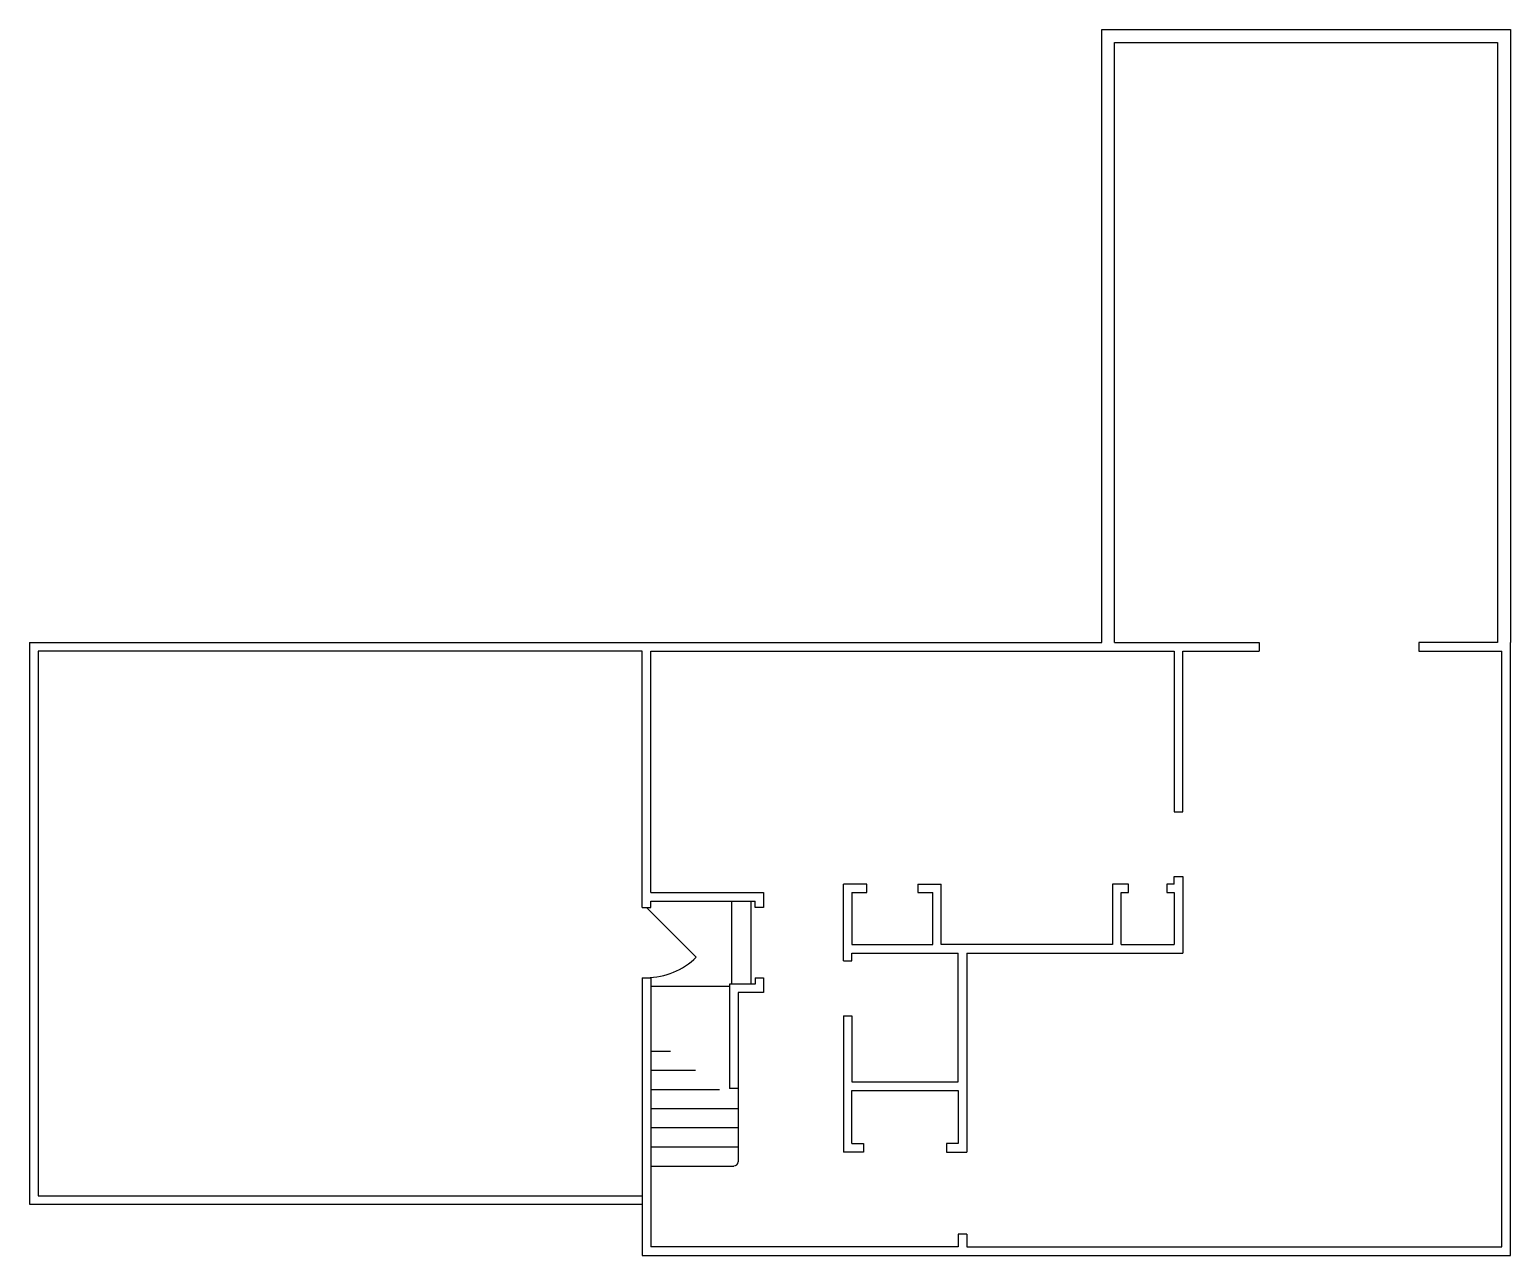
# Model space of a CAD drawing. Header units: millimetres. Extents: x 0 to 17678, y -610 to 14021.
import ezdxf

# ---------------------------------------------------------------- set-up
doc = ezdxf.new("R2010")
doc.units = ezdxf.units.MM

msp = doc.modelspace()

# ---------------------------------------------------------------- linework, layer by layer
for p, q in [((12802, 6706), (12802, 14021)), ((12802, 14021), (17678, 14021)), ((17678, 14021), (17678, 6706)), ((12954, 6706), (12954, 13868)), ((12954, 13868), (17526, 13868)), ((17526, 13868), (17526, 6706)), ((0, 6706), (0, 0)), ((0, 6706), (12802, 6706)), ((7315, 6604), (102, 6604)), ((102, 6604), (102, 102)), ((7315, 3543), (7315, 6604)), ((7417, 3721), (7417, 6604)), ((7417, 6604), (13665, 6604)), ((7417, 3721), (7417, 6604)), ((7417, 6604), (13665, 6604)), ((7417, 3721), (7417, 6604)), ((7417, 6604), (13665, 6604)), ((12954, 6706), (14681, 6706)), ((13665, 6604), (13665, 4686)), ((13665, 6604), (13665, 4686)), ((13665, 6604), (13665, 4686)), ((13767, 6604), (14681, 6604)), ((13767, 4686), (13767, 6604)), ((14681, 6706), (14681, 6604)), ((17526, 6706), (16586, 6706)), ((16586, 6706), (16586, 6604)), ((16586, 6604), (17577, 6604)), ((17577, -508), (17577, 6604)), ((17678, -610), (17678, 6706)), ((13665, 4686), (13767, 4686)), ((13665, 4686), (13767, 4686)), ((13665, 4686), (13767, 4686)), ((13665, 3823), (13665, 3912)), ((13665, 3912), (13767, 3912)), ((13665, 3823), (13665, 3912)), ((13665, 3912), (13767, 3912)), ((13665, 3823), (13665, 3912)), ((13665, 3912), (13767, 3912)), ((13767, 3912), (13767, 2997)), ((13767, 3912), (13767, 2997)), ((13767, 3912), (13767, 2997)), ((7417, 3721), (8763, 3721)), ((7417, 3721), (8763, 3721)), ((7417, 3721), (8763, 3721)), ((8763, 3721), (8763, 3543)), ((8763, 3721), (8763, 3543)), ((8763, 3721), (8763, 3543)), ((9716, 2908), (9716, 3823)), ((9995, 3823), (9716, 3823)), ((9716, 2908), (9716, 3823)), ((9995, 3823), (9716, 3823)), ((9716, 2908), (9716, 3823)), ((9995, 3823), (9716, 3823)), ((9817, 3721), (9817, 3099)), ((9817, 3721), (9995, 3721)), ((9817, 3721), (9817, 3099)), ((9817, 3721), (9995, 3721)), ((9817, 3721), (9817, 3099)), ((9817, 3721), (9995, 3721)), ((9995, 3721), (9995, 3823)), ((9995, 3721), (9995, 3823)), ((9995, 3721), (9995, 3823)), ((10605, 3823), (10605, 3721)), ((10605, 3823), (10884, 3823)), ((10605, 3823), (10605, 3721)), ((10605, 3823), (10884, 3823)), ((10605, 3823), (10605, 3721)), ((10605, 3823), (10884, 3823)), ((10605, 3721), (10782, 3721)), ((10605, 3721), (10782, 3721)), ((10605, 3721), (10782, 3721)), ((10782, 3099), (10782, 3721)), ((10782, 3099), (10782, 3721)), ((10782, 3099), (10782, 3721)), ((10884, 3099), (10884, 3823)), ((10884, 3099), (10884, 3823)), ((10884, 3099), (10884, 3823)), ((13119, 3823), (12929, 3823)), ((12929, 3823), (12929, 3099)), ((13119, 3823), (12929, 3823)), ((12929, 3823), (12929, 3099)), ((13119, 3823), (12929, 3823)), ((12929, 3823), (12929, 3099)), ((13030, 3099), (13030, 3721)), ((13030, 3721), (13119, 3721)), ((13030, 3099), (13030, 3721)), ((13030, 3721), (13119, 3721)), ((13030, 3099), (13030, 3721)), ((13030, 3721), (13119, 3721)), ((13119, 3721), (13119, 3823)), ((13119, 3721), (13119, 3823)), ((13119, 3721), (13119, 3823)), ((13576, 3823), (13576, 3721)), ((13665, 3823), (13576, 3823)), ((13576, 3823), (13576, 3721)), ((13665, 3823), (13576, 3823)), ((13576, 3823), (13576, 3721)), ((13665, 3823), (13576, 3823)), ((13576, 3721), (13665, 3721)), ((13576, 3721), (13665, 3721)), ((13576, 3721), (13665, 3721)), ((13665, 3721), (13665, 3099)), ((13665, 3721), (13665, 3099)), ((13665, 3721), (13665, 3099)), ((7315, 3543), (7417, 3543)), ((7315, 3543), (7417, 3543)), ((7315, 3543), (7417, 3543)), ((7366, 3543), (7959, 2951)), ((7366, 3543), (7959, 2951)), ((7366, 3543), (7959, 2951)), ((7417, 3543), (7417, 3620)), ((7417, 3620), (8661, 3620)), ((7417, 3543), (7417, 3620)), ((7417, 3620), (8661, 3620)), ((7417, 3543), (7417, 3620)), ((7417, 3620), (8661, 3620)), ((8382, 2629), (8382, 3620)), ((8382, 2629), (8382, 3620)), ((8382, 2629), (8382, 3620)), ((8611, 3620), (8611, 2629)), ((8611, 3620), (8611, 2629)), ((8611, 3620), (8611, 2629)), ((8661, 3543), (8661, 3620)), ((8661, 3543), (8661, 3620)), ((8661, 3543), (8661, 3620)), ((8763, 3543), (8661, 3543)), ((8763, 3543), (8661, 3543)), ((8763, 3543), (8661, 3543)), ((9817, 3099), (10782, 3099)), ((9817, 3099), (10782, 3099)), ((9817, 3099), (10782, 3099)), ((12929, 3099), (10884, 3099)), ((12929, 3099), (10884, 3099)), ((12929, 3099), (10884, 3099)), ((13030, 3099), (13665, 3099)), ((13030, 3099), (13665, 3099)), ((13030, 3099), (13665, 3099)), ((9716, 2908), (9817, 2908)), ((9716, 2908), (9817, 2908)), ((9716, 2908), (9817, 2908)), ((9817, 2908), (9817, 2997)), ((9817, 2997), (11087, 2997)), ((9817, 2908), (9817, 2997)), ((9817, 2997), (11087, 2997)), ((9817, 2908), (9817, 2997)), ((9817, 2997), (11087, 2997)), ((11087, 1461), (11087, 2997)), ((11087, 1461), (11087, 2997)), ((11087, 1461), (11087, 2997)), ((11189, 2997), (13767, 2997)), ((11189, 2997), (11189, 622)), ((11189, 2997), (13767, 2997)), ((11189, 2997), (11189, 622)), ((11189, 2997), (13767, 2997)), ((11189, 2997), (11189, 622)), ((7315, 2705), (7315, 102)), ((7315, 2705), (7417, 2705)), ((7315, 2705), (7417, 2705)), ((7315, 2705), (7315, -610)), ((7315, 2705), (7417, 2705)), ((7315, 2705), (7315, -610)), ((7417, 2705), (7417, 102)), ((7417, 2705), (7417, 102)), ((7417, 2705), (7417, 102)), ((8661, 2705), (8763, 2705)), ((8661, 2705), (8661, 2629)), ((8661, 2705), (8763, 2705)), ((8661, 2705), (8661, 2629)), ((8661, 2705), (8763, 2705)), ((8661, 2705), (8661, 2629)), ((8763, 2705), (8763, 2527)), ((8763, 2705), (8763, 2527)), ((8763, 2705), (8763, 2527)), ((7417, 2604), (8357, 2604)), ((7417, 2604), (8357, 2604)), ((7417, 2604), (8357, 2604)), ((8357, 2629), (8357, 1384)), ((8661, 2629), (8357, 2629)), ((8357, 2629), (8357, 1384)), ((8661, 2629), (8357, 2629)), ((8357, 2629), (8357, 1384)), ((8661, 2629), (8357, 2629)), ((8763, 2527), (8458, 2527)), ((8458, 2527), (8458, 1384)), ((8763, 2527), (8458, 2527)), ((8458, 2527), (8458, 1384)), ((8763, 2527), (8458, 2527)), ((8458, 2527), (8458, 1384)), ((9716, 2248), (9716, 622)), ((9716, 2248), (9817, 2248)), ((9716, 2248), (9716, 622)), ((9716, 2248), (9817, 2248)), ((9716, 2248), (9716, 622)), ((9716, 2248), (9817, 2248)), ((9817, 2248), (9817, 1461)), ((9817, 2248), (9817, 1461)), ((9817, 2248), (9817, 1461)), ((7417, 1829), (7653, 1829)), ((7417, 1829), (7653, 1829)), ((7417, 1829), (7653, 1829)), ((7417, 1600), (7950, 1600)), ((7417, 1600), (7950, 1600)), ((7417, 1600), (7950, 1600)), ((9817, 1461), (11087, 1461)), ((9817, 1461), (11087, 1461)), ((9817, 1461), (11087, 1461)), ((7417, 1372), (8238, 1372)), ((7417, 1372), (8238, 1372)), ((7417, 1372), (8238, 1372)), ((8458, 1384), (8357, 1384)), ((8458, 1384), (8357, 1384)), ((8458, 1384), (8357, 1384)), ((8458, 1384), (8458, 508)), ((8458, 1384), (8458, 508)), ((8458, 1384), (8458, 508)), ((9817, 1359), (11087, 1359)), ((9817, 724), (9817, 1359)), ((9817, 1359), (11087, 1359)), ((9817, 724), (9817, 1359)), ((9817, 1359), (11087, 1359)), ((9817, 724), (9817, 1359)), ((11087, 1359), (11087, 724)), ((11087, 1359), (11087, 724)), ((11087, 1359), (11087, 724)), ((7417, 1143), (8458, 1143)), ((7417, 1143), (8458, 1143)), ((7417, 1143), (8458, 1143)), ((8458, 914), (7417, 914)), ((8458, 914), (7417, 914)), ((8458, 914), (7417, 914)), ((9817, 724), (9957, 724)), ((9817, 724), (9957, 724)), ((9817, 724), (9957, 724)), ((9957, 724), (9957, 622)), ((9957, 724), (9957, 622)), ((9957, 724), (9957, 622)), ((11087, 724), (10947, 724)), ((10947, 724), (10947, 622)), ((11087, 724), (10947, 724)), ((10947, 724), (10947, 622)), ((11087, 724), (10947, 724)), ((10947, 724), (10947, 622)), ((7417, 686), (8458, 686)), ((7417, 686), (8458, 686)), ((7417, 686), (8458, 686)), ((9957, 622), (9716, 622)), ((9957, 622), (9716, 622)), ((9957, 622), (9716, 622)), ((10947, 622), (11189, 622)), ((10947, 622), (11189, 622)), ((10947, 622), (11189, 622)), ((7417, 457), (8407, 457)), ((7417, 457), (8407, 457)), ((7417, 457), (8407, 457)), ((0, 0), (7315, 0)), ((102, 102), (7315, 102)), ((7315, 0), (7315, -610)), ((7417, 102), (7417, -508)), ((7417, 102), (7417, -508)), ((7417, 102), (7417, -508)), ((11087, -508), (7417, -508)), ((11087, -508), (7417, -508)), ((11087, -508), (7417, -508)), ((11189, -356), (11087, -356)), ((11087, -356), (11087, -508)), ((11189, -356), (11087, -356)), ((11087, -356), (11087, -508)), ((11189, -356), (11087, -356)), ((11087, -356), (11087, -508)), ((11189, -356), (11189, -508)), ((11189, -508), (17577, -508)), ((7315, -610), (11189, -610)), ((7315, -610), (11189, -610)), ((7315, -610), (17678, -610))]:
    msp.add_line(p, q)
for centre, radius, end in [((7366, 3543), 838, -45), ((7366, 3543), 838, -45), ((7366, 3543), 838, -45), ((8407, 508), 50.8, 0), ((8407, 508), 50.8, 0), ((8407, 508), 50.8, 0)]:
    msp.add_arc(centre, radius, -90, end)

doc.saveas('drawing.dxf')
